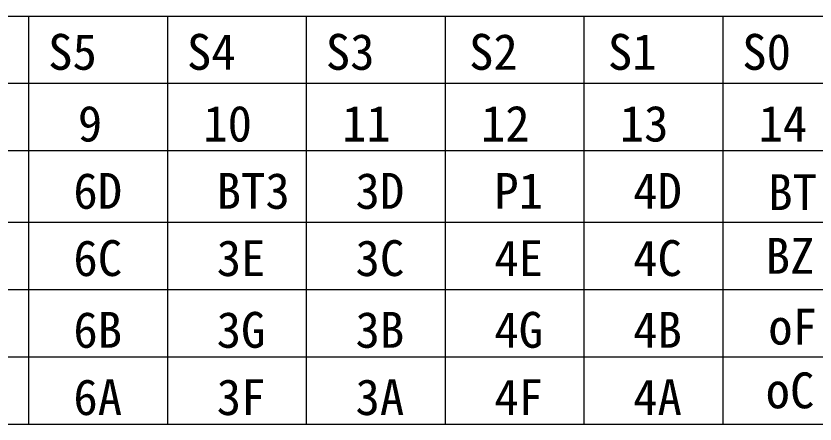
# Model space of a CAD drawing. Header units: millimetres. Extents: x 538 to 2776, y 409 to 1056.
# Drawn here: x 918.72 to 956.18, y 436.54 to 455.65 of the extents above; entities that cross this region are included whole.
import ezdxf

# ---------------------------------------------------------------- set-up
doc = ezdxf.new("R2010")
doc.units = ezdxf.units.MM
doc.layers.add('D', color=4, linetype='Continuous')
doc.styles.add('WMF-宋体0', font='')
doc.styles.get('WMF-宋体0').set_extended_font_data('SimSun')

msp = doc.modelspace()

# ---------------------------------------------------------------- linework, layer by layer
at = {"layer": 'D', "color": 7, "lineweight": 0}
for points in [[(860.313, 455.648), (984.186, 455.648)], [(919.31, 455.648), (919.31, 436.542)], [(925.819, 455.648), (925.819, 436.542)], [(932.327, 455.648), (932.327, 436.542)], [(938.836, 455.648), (938.836, 436.542)], [(945.344, 455.648), (945.344, 436.542)], [(951.853, 455.648), (951.853, 436.542)], [(860.313, 452.499), (984.186, 452.499)], [(860.313, 449.35), (984.186, 449.35)], [(860.313, 445.99), (984.186, 445.99)], [(860.313, 442.841), (984.186, 442.841)], [(860.313, 439.692), (984.186, 439.692)], [(860.313, 436.542), (984.186, 436.542)]]:
    msp.add_lwpolyline(points, dxfattribs=at)

# ---------------------------------------------------------------- texts
at = {"layer": 'D', "color": 3, "lineweight": 0, "style": 'WMF-宋体0'}
for s, p in [('S5', (920.227, 453.129)), ('S4', (926.735, 453.129)), ('S3', (933.244, 453.129)), ('S2', (939.962, 453.129)), ('S1', (946.471, 453.129)), ('S0', (952.77, 453.129)), ('BT3', (928.128, 446.62)), ('P1', (941.145, 446.62)), ('BT', (953.989, 446.559)), ('BZ', (953.867, 443.577)), ('oF', (953.989, 440.261)), ('oC', (953.867, 437.278))]:
    msp.add_text(s, height=1.6796, dxfattribs=at).set_placement(p)
at = {"layer": 'D', "color": 7, "lineweight": 0, "style": 'WMF-宋体0'}
for s, height, p in [('9', 1.68, (921.619, 449.77)), ('10', 1.6796, (927.498, 449.77)), ('11', 1.6796, (934.007, 449.77)), ('12', 1.6796, (940.515, 449.77)), ('13', 1.6796, (947.024, 449.77)), ('14', 1.6796, (953.532, 449.77)), ('6D', 1.6796, (921.409, 446.62)), ('3D', 1.6796, (934.637, 446.62)), ('4D', 1.6796, (947.654, 446.62)), ('6C', 1.6796, (921.409, 443.471)), ('3E', 1.6796, (928.128, 443.471)), ('3C', 1.6796, (934.637, 443.471)), ('4E', 1.6796, (941.145, 443.471)), ('4C', 1.6796, (947.654, 443.471)), ('6B', 1.6796, (921.409, 440.112)), ('3G', 1.6796, (928.128, 440.112)), ('3B', 1.6796, (934.637, 440.112)), ('4G', 1.6796, (941.145, 440.112)), ('4B', 1.6796, (947.654, 440.112)), ('6A', 1.6796, (921.409, 436.962)), ('3F', 1.6796, (928.128, 436.962)), ('3A', 1.6796, (934.637, 436.962)), ('4F', 1.6796, (941.145, 436.962)), ('4A', 1.6796, (947.654, 436.962))]:
    msp.add_text(s, height=height, dxfattribs=at).set_placement(p)

doc.saveas('drawing.dxf')
